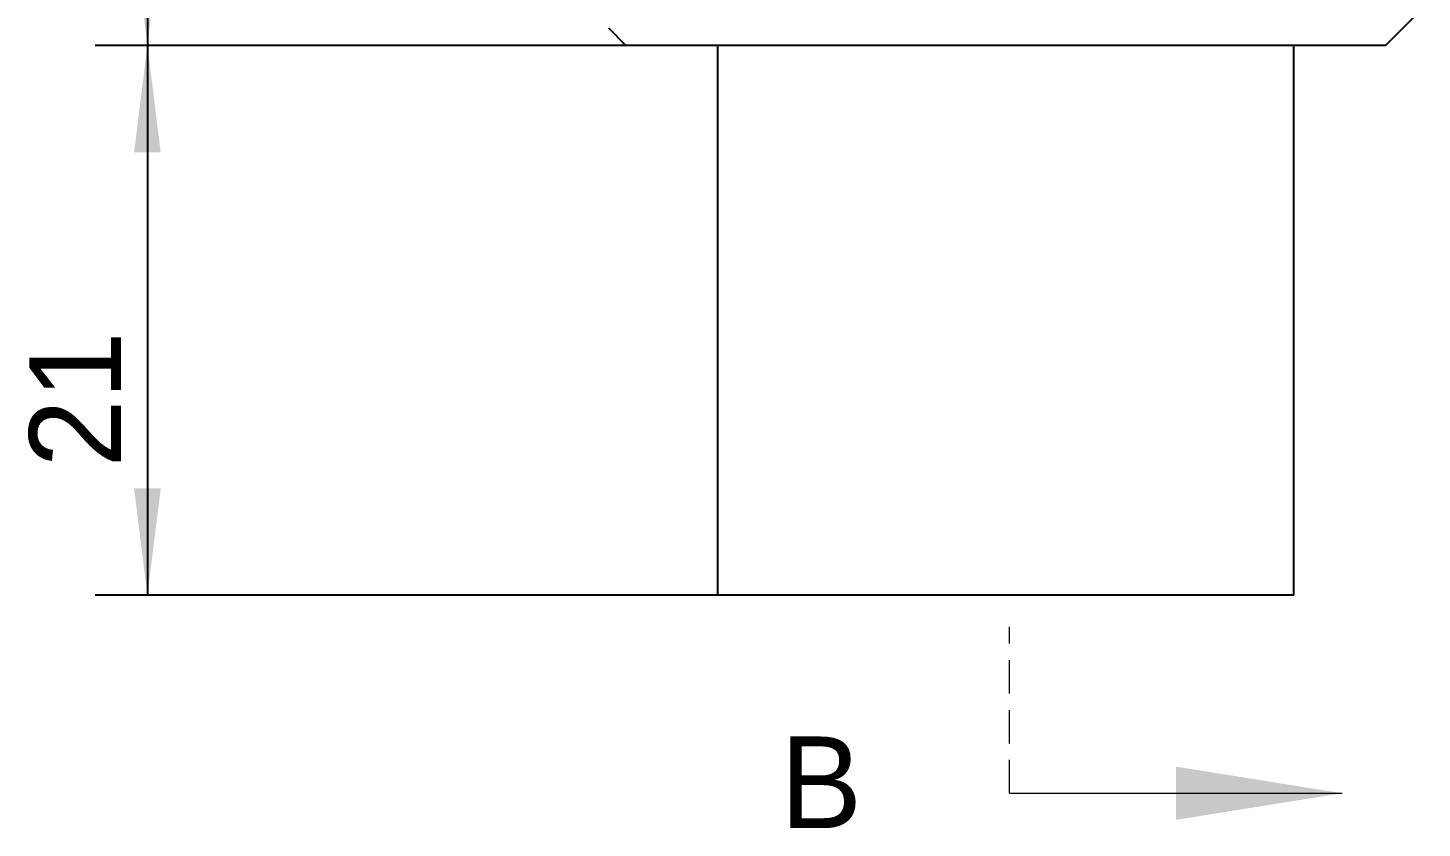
# Model space of a CAD drawing. Header units: millimetres. Extents: x 0 to 297, y 0 to 210.
# Drawn here: x 143.6 to 196.8, y 108.8 to 139.4 of the extents above; entities that cross this region are included whole.
import ezdxf

# ---------------------------------------------------------------- set-up
doc = ezdxf.new("R2010")
doc.units = ezdxf.units.MM
doc.linetypes.add('HIDDEN', pattern=[1.905, 1.27, -0.635])
doc.layers.add('图框', color=7, linetype='Continuous')
doc.styles.add('SLDTEXTSTYLE1', font='')
doc.styles.get('SLDTEXTSTYLE1').set_extended_font_data('汉仪长仿宋体')
doc.dimstyles.new('SLDDIMSTYLE1', dxfattribs={"dimtxt": 3.5, "dimasz": 4.08, "dimexe": 0, "dimexo": 0.0625, "dimgap": 0.875, "dimtad": 2, "dimrnd": 1e-09, "dimzin": 12, "dimdsep": 46, "dimtxsty": 'SLDTEXTSTYLE1', "dimsah": 1, "dimcen": 0.09, "dimadec": 0, "dimazin": 3, "dimtfac": 1, "dimtofl": 0, "dimtmove": 0, "dimatfit": 3, "dimfxl": 0, "dimfrac": 2, "dimtolj": 1, "dimtzin": 12, "dimarcsym": 0})

# ---------------------------------------------------------------- blocks, each defined once
blk = doc.blocks.new('_D_1')
at = {"layer": '图框'}
for p, q in [((166.433, 138.698), (146.161, 138.698)), ((148.161, 138.698), (148.161, 117.698)), ((169.933, 117.698), (146.161, 117.698))]:
    blk.add_line(p, q, dxfattribs=at)
for points in [[(148.161, 138.698), (147.653, 134.618), (148.669, 134.618)], [(148.161, 117.698), (148.669, 121.778), (147.653, 121.778)]]:
    blk.add_solid(points, dxfattribs=at)
at = {"layer": '图框', "insert": (143.65, 122.578), "char_height": 3.5, "attachment_point": 1, "rotation": 90, "style": 'SLDTEXTSTYLE1'}
blk.add_mtext('21', dxfattribs=at)
blk = doc.blocks.new('_D_2')
at = {"layer": '图框'}
for p, q in [((163.148, 165.698), (146.161, 165.698)), ((148.161, 165.698), (148.161, 138.698)), ((166.433, 138.698), (146.161, 138.698))]:
    blk.add_line(p, q, dxfattribs=at)
for points in [[(148.161, 165.698), (147.653, 161.618), (148.669, 161.618)], [(148.161, 138.698), (148.669, 142.778), (147.653, 142.778)]]:
    blk.add_solid(points, dxfattribs=at)
at = {"layer": '图框', "insert": (143.65, 145.932), "char_height": 3.5, "attachment_point": 1, "rotation": 90, "style": 'SLDTEXTSTYLE1'}
blk.add_mtext('27', dxfattribs=at)

msp = doc.modelspace()

# ---------------------------------------------------------------- linework, layer by layer
at = {"color": 7, "linetype": 'Continuous', "lineweight": 25}
for p, q in [((195.4330913, 138.6983989), (196.8338803, 140.0991879)), ((165.7631905, 139.3682996), (166.4330913, 138.6983989)), ((195.4330913, 138.6983989), (166.4330913, 138.6983989)), ((169.9330913, 138.6983989), (169.9330913, 117.6983989)), ((191.9330913, 117.6983989), (191.9330913, 138.6983989)), ((191.9330913, 117.6983989), (169.9330913, 117.6983989))]:
    msp.add_line(p, q, dxfattribs=at)
at = {"color": 7, "linetype": 'HIDDEN', "lineweight": 18}
msp.add_line((181.0848962, 110.1383989), (181.0848962, 116.4883989), dxfattribs=at)
at = {"color": 7, "linetype": 'Continuous', "lineweight": 18}
msp.add_line((181.0848962, 110.1383989), (193.7848962, 110.1383989), dxfattribs=at)
msp.add_solid([(193.7848962, 110.1383989), (187.4348962, 111.1543989), (187.4348962, 109.1223989)], dxfattribs=at)

# ---------------------------------------------------------------- texts
at = {"color": 7, "linetype": 'Continuous', "insert": (172.3261202, 112.3053052), "char_height": 3.5, "attachment_point": 1, "style": 'SLDTEXTSTYLE1'}
msp.add_mtext('B', dxfattribs=at)

# ---------------------------------------------------------------- dimensions: what is measured, and where the dimension line sits
at = {"layer": '图框'}
for base, p1, p2, picture, middle in [((148.1612884, 138.6983989), (163.1484816, 165.6983989), (166.4330913, 138.6983989), '_D_2', (148.1612884, 147.4657362)), ((148.1612884, 117.6983989), (166.4330913, 138.6983989), (169.9330913, 117.6983989), '_D_1', (148.1612884, 124.1145306))]:
    dim = msp.add_linear_dim(base=base, p1=p1, p2=p2, angle=90, dimstyle='SLDDIMSTYLE1', dxfattribs=at)
    dim.commit()
    dim.dimension.update_dxf_attribs({"geometry": picture, "text_midpoint": middle, "dimtype": 160})

doc.saveas('drawing.dxf')
